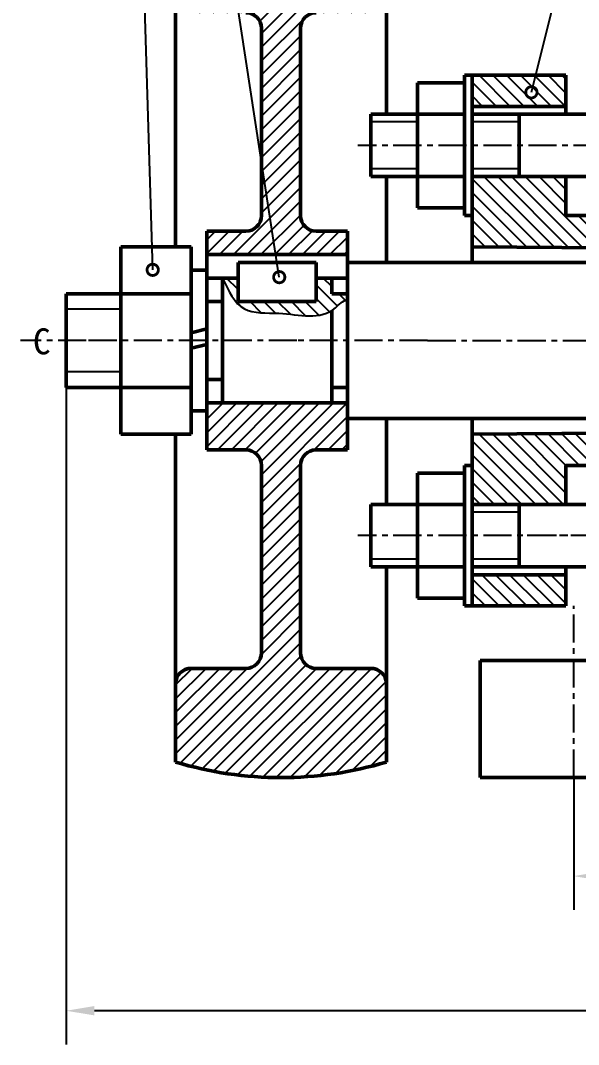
# Model space of a CAD drawing. Header units: inches. Extents: x 67 to 110576, y -3 to 1572927.
# Drawn here: x 57278.5 to 57328.1, y 785057.8 to 785148.8 of the extents above; entities that cross this region are included whole.
import ezdxf
from ezdxf import colors
from ezdxf.entities.mleader import LeaderData, LeaderLine
from ezdxf.math import Vec2, Vec3

# ---------------------------------------------------------------- set-up
doc = ezdxf.new("R2010")
doc.units = ezdxf.units.IN
doc.header["$MEASUREMENT"] = 0
doc.linetypes.add('CENTERX2', pattern=[4, 2.5, -0.5, 0.5, -0.5])
for name, color, linetype, lineweight in [('点画线2', 5, 'CENTERX2', 25), ('粗·实线', 7, 'Continuous', 50), ('粗实线', 250, 'Continuous', 50)]:
    doc.layers.add(name, color=color, linetype=linetype, lineweight=lineweight)
doc.layers.add('细实线', color=7, linetype='Continuous')
doc.styles.add('仿宋1', font='simfang.ttf', dxfattribs={"height": 1})
doc.styles.add('仿宋2', font='simfang.ttf', dxfattribs={"height": 2})
doc.styles.add('文字', font='gbeitc.shx', dxfattribs={"height": 3, "bigfont": 'gbcbig.shx'})
doc.dimstyles.new('线性直径·', dxfattribs={"dimtxt": 2, "dimasz": 2.5, "dimexe": 3, "dimexo": 0, "dimtad": 1, "dimtoh": 1, "dimdec": 3, "dimdsep": 46, "dimtxsty": '文字', "dimcen": 2.5, "dimadec": 3, "dimazin": 0, "dimtfac": 1, "dimtdec": 3, "dimtmove": 0, "dimatfit": 3, "dimfxl": 1, "dimarcsym": 0})
pattern_1 = [(135, (-21065.05, -306376.4079), (-0.61287168836, -0.61287168836), [])]

# ---------------------------------------------------------------- blocks, each defined once
blk = doc.blocks.new('_DotSmall')
at = {"color": 0, "linetype": 'ByBlock', "const_width": 0.5}
blk.add_lwpolyline([(-0.0625, 0, 1), (0.0625, 0, 1)], format="xyb", close=True, dxfattribs=at)
blk = doc.blocks.new('*D163')
at = {"layer": 'Defpoints', "color": 0, "transparency": 16777216}
for p in [(57327.685, 785081.503), (57385.236, 785081.503), (57385.236, 785072.755)]:
    blk.add_point(p, dxfattribs=at)
at = {"layer": '细实线', "color": 0, "lineweight": -2, "transparency": 16777216}
for p, q in [((57327.685, 785081.503), (57327.685, 785069.755)), ((57385.236, 785081.503), (57385.236, 785069.755)), ((57330.185, 785072.755), (57382.736, 785072.755))]:
    blk.add_line(p, q, dxfattribs=at)
at = {"layer": '细实线', "color": 0, "transparency": 16777216}
for points in [[(57330.185, 785073.172), (57330.185, 785072.339), (57327.685, 785072.755)], [(57382.736, 785073.172), (57382.736, 785072.339), (57385.236, 785072.755)]]:
    blk.add_solid(points, dxfattribs=at)
at = {"layer": '细实线', "color": 0, "transparency": 16777216, "insert": (57356.46, 785074.88), "char_height": 3, "attachment_point": 5, "style": '文字'}
blk.add_mtext('86', dxfattribs=at)
blk = doc.blocks.new('*D164')
at = {"layer": 'Defpoints', "color": 0, "transparency": 16777216}
for p in [(57282.615, 785116.172), (57393.557, 785081.503), (57282.615, 785060.794)]:
    blk.add_point(p, dxfattribs=at)
at = {"layer": '细实线', "color": 0, "lineweight": -2, "transparency": 16777216}
for p, q in [((57282.615, 785116.172), (57282.615, 785057.794)), ((57393.557, 785081.503), (57393.557, 785057.794)), ((57391.057, 785060.794), (57285.115, 785060.794))]:
    blk.add_line(p, q, dxfattribs=at)
at = {"layer": '细实线', "color": 0, "transparency": 16777216}
for points in [[(57285.115, 785061.211), (57285.115, 785060.378), (57282.615, 785060.794)], [(57391.057, 785061.211), (57391.057, 785060.378), (57393.557, 785060.794)]]:
    blk.add_solid(points, dxfattribs=at)
at = {"layer": '细实线', "color": 0, "transparency": 16777216, "insert": (57338.086, 785062.919), "char_height": 3, "attachment_point": 5, "style": '文字'}
blk.add_mtext('162', dxfattribs=at)

msp = doc.modelspace()

# ---------------------------------------------------------------- hatches: boundary and pattern name
at = {"layer": '细实线'}
h = msp.add_hatch(dxfattribs=at)
h.set_pattern_fill('ANSI31', color=256, scale=6.933852)
h.set_pattern_definition([(45, (-21065.05, -306376.4079), (-0.61287168836, 0.61287168836), [])])
h.paths.add_polyline_path([(57304.8032, 785149.4549), (57309.6569, 785149.4549, 0.4142136), (57311.0437, 785150.8417), (57311.0437, 785152.2525), (57311.0437, 785157.7755, 0.1481481), (57292.3223, 785157.7755), (57292.3223, 785152.2525), (57292.3223, 785150.8417, 0.4142136), (57293.709, 785149.4549), (57298.5627, 785149.4549, -0.4142136), (57299.9495, 785148.0681), (57299.9495, 785131.4269, -0.4142136), (57298.5627, 785130.0401), (57295.0958, 785130.0401), (57295.0958, 785127.96), (57307.5768, 785127.96), (57307.5768, 785130.0401), (57304.8032, 785130.0401, -0.4142136), (57303.4164, 785131.4269), (57303.4164, 785148.0681, -0.4142136)])
h.paths.add_polyline_path([(57295.0958, 785114.7857), (57295.0958, 785110.6253), (57298.5627, 785110.6253, -0.4142136), (57299.9495, 785109.2386), (57299.9495, 785092.5973, -0.4142136), (57298.5627, 785091.2106), (57293.709, 785091.2106, 0.4142224), (57292.3223, 785089.8237), (57292.3223, 785082.8899, 0.1481481), (57311.0437, 785082.8899), (57311.0437, 785089.8238, 0.4142136), (57309.6569, 785091.2106), (57304.8032, 785091.2106, -0.4142136), (57303.4164, 785092.5973), (57303.4164, 785109.2386, -0.4142136), (57304.8032, 785110.6253), (57307.5768, 785110.6253), (57307.5768, 785114.7857)])
h = msp.add_hatch(dxfattribs=at)
h.set_pattern_fill('ANSI31', color=256, scale=6.933852, angle=90)
h.set_pattern_definition(pattern_1)
h.paths.add_polyline_path([(57318.6709, 785134.8938), (57318.6709, 785134.2004), (57318.6709, 785128.6534), (57334.7766, 785128.5433), (57336.6989, 785131.4269), (57331.8452, 785131.4269), (57326.9915, 785131.4269), (57326.9915, 785134.8938)])
h.paths.add_polyline_path([(57326.9915, 785141.1343), (57326.9915, 785143.9078), (57318.6709, 785143.9078), (57318.6709, 785141.1343)])
h.paths.add_polyline_path([(57318.6709, 785112.0121), (57318.6709, 785105.7717), (57326.9915, 785105.7717), (57326.9915, 785109.2386), (57331.8452, 785109.2386), (57336.6989, 785109.2386), (57334.7766, 785112.1221)])
h.paths.add_polyline_path([(57318.6709, 785099.5312), (57318.6709, 785096.7576), (57326.9915, 785096.7576), (57326.9915, 785099.5312)])
h = msp.add_hatch(dxfattribs=at)
h.set_pattern_fill('ANSI31', color=256, scale=6.933852, angle=90)
h.set_pattern_definition(pattern_1)
edge = h.paths.add_edge_path()
edge.add_line((57304.8032, 785123.7997), (57297.8694, 785123.7997))
edge.add_line((57297.8694, 785123.7997), (57297.8694, 785125.8798))
edge.add_line((57297.8694, 785125.8798), (57296.4826, 785125.8798))
edge.add_spline(control_points=[(57296.4826, 785125.8798), (57297.0145, 785124.7447), (57298.0306, 785122.576), (57302.2062, 785122.9974), (57305.6293, 785121.9505), (57307.1584, 785123.9108), (57307.5768, 785123.9151)], knot_values=[0, 0, 0, 0, 2.4325182, 4.6472976, 8.2901433, 9.1978746, 9.1978746, 9.1978746, 9.1978746], degree=3, periodic=0)
edge.add_line((57307.5768, 785123.9151), (57307.5768, 785124.493))
edge.add_line((57307.5768, 785124.493), (57306.19, 785124.493))
edge.add_line((57306.19, 785124.493), (57306.19, 785125.8798))
edge.add_line((57306.19, 785125.8798), (57304.8032, 785125.8798))
edge.add_line((57304.8032, 785125.8798), (57304.8032, 785123.7997))

# ---------------------------------------------------------------- linework, layer by layer
at = {"layer": '点画线2'}
for p, q in [((57350.1594, 785137.6674), (57308.5218, 785137.6674)), ((57307.5768, 785130.0401), (57304.8032, 785130.0401)), ((57284.3772, 785120.3327), (57278.5441, 785120.3327)), ((57303.0972, 785120.3327), (57284.3772, 785120.3327)), ((57314.702, 785120.3327), (57303.0972, 785120.3327)), ((57314.702, 785120.3327), (57372.1729, 785120.3327)), ((57307.5768, 785110.6253), (57304.8032, 785110.6253)), ((57350.1594, 785102.9981), (57308.5218, 785102.9981)), ((57337.932, 785102.9981), (57323.5388, 785102.9981)), ((57327.6849, 785081.5032), (57327.6849, 785096.7576)), ((57319.3643, 785081.5032), (57327.6849, 785081.5032)), ((57327.6849, 785081.5032), (57327.6849, 785071.3569))]:
    msp.add_line(p, q, dxfattribs=at)
at = {"layer": '粗·实线'}
for p, q in [((57292.3223, 785147.9717), (57292.3223, 785149.4549)), ((57299.9495, 785131.4269), (57299.9495, 785148.0681)), ((57303.4164, 785131.4269), (57303.4164, 785148.0681)), ((57317.9775, 785143.2144), (57313.8172, 785143.2144)), ((57313.8172, 785143.2144), (57313.8172, 785132.1203)), ((57318.6709, 785143.9078), (57317.9775, 785143.9078)), ((57317.9775, 785143.9078), (57317.9775, 785131.4269)), ((57326.9915, 785143.9078), (57318.6709, 785143.9078)), ((57318.6709, 785143.9078), (57318.6709, 785127.2666)), ((57318.6709, 785137.6674), (57318.6709, 785143.9078)), ((57326.9915, 785140.4409), (57326.9915, 785143.9078)), ((57317.9775, 785140.4409), (57309.6569, 785140.4409)), ((57309.6569, 785140.4409), (57309.6569, 785134.8938)), ((57322.8312, 785139.7475), (57322.8312, 785140.4409)), ((57322.8312, 785135.5872), (57322.8312, 785135.5872)), ((57322.8312, 785135.5872), (57322.8312, 785134.8938)), ((57309.6569, 785134.8938), (57317.9775, 785134.8938)), ((57326.9915, 785131.4269), (57326.9915, 785134.8938)), ((57313.8172, 785132.1203), (57317.9775, 785132.1203)), ((57317.9775, 785131.4269), (57318.6709, 785131.4269)), ((57331.8452, 785131.4269), (57326.9915, 785131.4269)), ((57307.5768, 785130.0401), (57304.8032, 785130.0401)), ((57293.709, 785128.6534), (57287.4686, 785128.6534)), ((57287.4686, 785128.6534), (57287.4686, 785120.3327)), ((57293.709, 785128.6534), (57293.709, 785126.5732)), ((57318.6709, 785127.2666), (57318.6709, 785128.6534)), ((57318.6709, 785128.6534), (57334.7766, 785128.5433)), ((57307.5768, 785127.96), (57295.0958, 785127.96)), ((57297.8694, 785125.8798), (57297.8694, 785127.2666)), ((57297.8694, 785127.2666), (57304.8032, 785127.2666)), ((57304.8032, 785127.2666), (57304.8032, 785123.7997)), ((57347.7931, 785127.2666), (57307.5768, 785127.2666)), ((57307.5768, 785127.2666), (57307.5768, 785113.3989)), ((57307.5768, 785113.3989), (57307.5768, 785127.2666)), ((57295.0958, 785126.5732), (57293.709, 785126.5732)), ((57293.709, 785126.5732), (57293.709, 785120.3327)), ((57297.8694, 785125.8798), (57295.0958, 785125.8798)), ((57295.0958, 785125.8798), (57295.0958, 785123.7997)), ((57296.4826, 785123.7997), (57296.4826, 785125.8798)), ((57296.4826, 785125.8798), (57297.8694, 785125.8798)), ((57297.8694, 785123.7997), (57297.8694, 785125.8798)), ((57307.5768, 785125.8798), (57304.8032, 785125.8798)), ((57306.19, 785124.493), (57306.19, 785125.8798)), ((57307.5768, 785120.3327), (57307.5768, 785125.8798)), ((57307.5768, 785125.8798), (57307.5768, 785124.493)), ((57292.3223, 785124.493), (57282.6149, 785124.493)), ((57282.6149, 785124.493), (57282.6149, 785120.3327)), ((57292.3223, 785124.493), (57293.709, 785124.493)), ((57307.5768, 785124.493), (57306.19, 785124.493)), ((57295.0958, 785123.7997), (57296.4826, 785123.7997)), ((57296.4826, 785123.7997), (57296.4826, 785114.7857)), ((57304.8032, 785123.7997), (57297.8694, 785123.7997)), ((57306.19, 785116.1724), (57306.19, 785122.9951)), ((57295.0958, 785121.3728), (57293.709, 785121.0261)), ((57295.0958, 785120.3327), (57295.0958, 785121.3728)), ((57293.709, 785120.3327), (57293.709, 785121.0261)), ((57282.6149, 785116.1724), (57282.6149, 785120.3327)), ((57287.4686, 785112.0121), (57287.4686, 785120.3327)), ((57293.709, 785114.0923), (57293.709, 785120.3327)), ((57293.709, 785120.3327), (57293.709, 785119.6394)), ((57295.0958, 785119.986), (57293.709, 785119.6394)), ((57296.8755, 785120.3327), (57296.8755, 785120.3327)), ((57297.8694, 785120.3327), (57297.8694, 785120.3327)), ((57297.8694, 785120.3327), (57297.8694, 785120.3327)), ((57295.0958, 785114.7857), (57295.0958, 785116.8658)), ((57295.0958, 785116.8658), (57296.4826, 785116.8658)), ((57292.3223, 785116.1724), (57282.6149, 785116.1724)), ((57292.3223, 785116.1724), (57293.709, 785116.1724)), ((57307.5768, 785116.1724), (57306.19, 785116.1724)), ((57306.19, 785116.1724), (57306.19, 785114.7857)), ((57307.5768, 785114.7857), (57307.5768, 785116.1724)), ((57295.0958, 785114.0923), (57293.709, 785114.0923)), ((57293.709, 785112.0121), (57293.709, 785114.0923)), ((57295.0958, 785114.7857), (57307.5768, 785114.7857)), ((57307.5768, 785113.3989), (57345.0195, 785113.3989)), ((57318.6709, 785096.7576), (57318.6709, 785113.3989)), ((57293.709, 785112.0121), (57287.4686, 785112.0121)), ((57318.6709, 785112.0121), (57334.7766, 785112.1221)), ((57307.5768, 785110.6253), (57304.8032, 785110.6253)), ((57299.9495, 785109.2386), (57299.9495, 785092.5973)), ((57303.4164, 785109.2386), (57303.4164, 785092.5973)), ((57317.9775, 785096.7576), (57317.9775, 785109.2386)), ((57317.9775, 785109.2386), (57318.6709, 785109.2386)), ((57331.8452, 785109.2386), (57326.9915, 785109.2386)), ((57326.9915, 785109.2386), (57326.9915, 785105.7717)), ((57313.8172, 785097.451), (57313.8172, 785108.5452)), ((57313.8172, 785108.5452), (57317.9775, 785108.5452)), ((57309.6569, 785100.2246), (57309.6569, 785105.7717)), ((57309.6569, 785105.7717), (57317.9775, 785105.7717)), ((57322.8312, 785105.0783), (57322.8312, 785105.7717)), ((57322.8312, 785105.0783), (57322.8312, 785105.0783)), ((57318.6709, 785102.9981), (57318.6709, 785096.7576)), ((57322.8312, 785100.918), (57322.8312, 785100.2246)), ((57317.9775, 785100.2246), (57309.6569, 785100.2246)), ((57326.9915, 785100.2246), (57326.9915, 785096.7576)), ((57317.9775, 785097.451), (57313.8172, 785097.451)), ((57318.6709, 785096.7576), (57317.9775, 785096.7576)), ((57326.9915, 785096.7576), (57318.6709, 785096.7576)), ((57298.5627, 785091.2106), (57293.709, 785091.2106)), ((57304.8032, 785091.2106), (57309.6569, 785091.2106)), ((57309.6569, 785091.2106), (57309.6569, 785091.2106)), ((57292.3223, 785089.8238), (57292.3223, 785082.8899)), ((57311.0437, 785089.8238), (57311.0437, 785089.8238))]:
    msp.add_line(p, q, dxfattribs=at)
for centre, start, end in [((57298.5627, 785148.0681), 0, 90), ((57304.8032, 785148.0681), 90, 180), ((57298.5627, 785131.4269), 270, 0), ((57304.8032, 785131.4269), 180, 270), ((57298.5627, 785109.2386), 0, 90), ((57304.8032, 785109.2386), 90, 180), ((57298.5627, 785092.5973), 270, 0), ((57304.8032, 785092.5973), 180, 270), ((57293.709, 785089.8238), 90, 180), ((57309.6569, 785089.8238), 0, 90)]:
    msp.add_arc(centre, 1.3868, start, end, dxfattribs=at)
at = {"layer": '粗实线'}
for p, q in [((57311.0437, 785140.4409), (57311.0437, 785149.4549)), ((57292.3223, 785147.9717), (57292.3223, 785128.6534)), ((57326.9915, 785141.1343), (57318.6709, 785141.1343)), ((57318.6709, 785141.1343), (57318.6709, 785134.2004)), ((57331.8452, 785140.4409), (57318.6709, 785140.4409)), ((57318.6709, 785140.4409), (57322.8312, 785140.4409)), ((57326.9915, 785140.4409), (57326.9915, 785141.1343)), ((57322.8312, 785139.7475), (57322.8312, 785135.5872)), ((57311.0437, 785127.2666), (57311.0437, 785134.8938)), ((57331.8452, 785134.8938), (57318.6709, 785134.8938)), ((57298.5627, 785130.0401), (57295.0958, 785130.0401)), ((57295.0958, 785130.0401), (57295.0958, 785120.3327)), ((57307.5768, 785130.0401), (57304.8032, 785130.0401)), ((57307.5768, 785120.3327), (57307.5768, 785130.0401)), ((57295.0958, 785110.6253), (57295.0958, 785120.3327)), ((57307.5768, 785120.3327), (57307.5768, 785110.6253)), ((57311.0437, 785105.7717), (57311.0437, 785113.3989)), ((57292.3223, 785112.0121), (57292.3223, 785089.8238)), ((57292.3223, 785092.6938), (57292.3223, 785112.0121)), ((57298.5627, 785110.6253), (57295.0958, 785110.6253)), ((57307.5768, 785110.6253), (57304.8032, 785110.6253)), ((57318.6709, 785099.5312), (57318.6709, 785106.465)), ((57331.8452, 785105.7717), (57318.6709, 785105.7717)), ((57322.8312, 785100.918), (57322.8312, 785105.0783)), ((57311.0437, 785082.8899), (57311.0437, 785100.2246)), ((57331.8452, 785100.2246), (57318.6709, 785100.2246)), ((57318.6709, 785100.2246), (57322.8312, 785100.2246)), ((57326.9915, 785099.5312), (57318.6709, 785099.5312)), ((57340.1659, 785091.9039), (57319.3643, 785091.9039)), ((57319.3643, 785091.9039), (57319.3643, 785081.5032)), ((57319.3643, 785081.5032), (57337.739, 785081.5032))]:
    msp.add_line(p, q, dxfattribs=at)
msp.add_arc((57301.683, 785113.7889), 32.2857, 253.146062, 286.853938, dxfattribs=at)
at = {"layer": '细实线'}
for p, q in [((57313.8172, 785139.7475), (57309.6569, 785139.7475)), ((57322.8312, 785139.7475), (57318.6709, 785139.7475)), ((57313.8172, 785135.5872), (57309.6569, 785135.5872)), ((57322.8312, 785135.5872), (57318.6709, 785135.5872)), ((57287.4686, 785123.1063), (57282.6149, 785123.1063)), ((57287.4686, 785117.5592), (57282.6149, 785117.5592)), ((57322.8312, 785105.0783), (57318.6709, 785105.0783)), ((57313.8172, 785100.918), (57309.6569, 785100.918)), ((57322.8312, 785100.918), (57318.6709, 785100.918))]:
    msp.add_line(p, q, dxfattribs=at)
msp.add_spline([(57296.4826, 785125.8798), (57298.4411, 785123.1333), (57301.4889, 785122.7526), (57306.5176, 785123.2348), (57307.5768, 785123.9151), (57307.5974, 785123.9151)], degree=3, dxfattribs=at)

# ---------------------------------------------------------------- texts
at = {"layer": '细实线', "insert": (57279.647, 785121.411), "char_height": 2.30565, "attachment_point": 1, "style": '仿宋1'}
msp.add_mtext_dynamic_manual_height_columns('C ', width=7.381218, gutter_width=11.5283, heights=[0], dxfattribs=at)

# ---------------------------------------------------------------- dimensions: what is measured, and where the dimension line sits
at = {"layer": '细实线'}
for base, p1, p2, text, picture, middle in [((57282.6149, 785060.7942), (57393.5565, 785081.5032), (57282.6149, 785116.1724), '162', '*D164', (57338.0857, 785062.9192)), ((57385.2359, 785072.7553), (57327.6849, 785081.5032), (57385.2359, 785081.5032), '86', '*D163', (57356.4604, 785074.8803))]:
    dim = msp.add_linear_dim(base=base, p1=p1, p2=p2, text=text, dimstyle='线性直径·', dxfattribs=at)
    dim.commit()
    dim.dimension.update_dxf_attribs({"geometry": picture, "text_midpoint": middle})

# ---------------------------------------------------------------- leaders
ml = msp.add_multileader_mtext('Standard', dxfattribs=at)
ml.set_content('\\pxt1;4', color=256, style='仿宋2')
ml.set_leader_properties()
ml.set_arrow_properties(name='DOTSMALL')
ml.build(insert=Vec2(0, 0))
ml.multileader.update_dxf_attribs({"text_left_attachment_type": 5, "text_right_attachment_type": 5, "dogleg_length": 0.36, "arrow_head_size": 2})
ctx = ml.context
ctx.base_point, ctx.char_height, ctx.arrow_head_size, ctx.landing_gap_size, ctx.plane_origin = Vec3(57292.8255, 785171.0093), 2, 2, 0.09, Vec3(57301.529, 785125.9597)
ctx.left_attachment, ctx.right_attachment, ctx.text_align_type = 5, 5, 2
notes = []
notes.append((ctx, [(0, (1, 1, 0), (57294.6226, 785171.0093), (-1, 0), 0.36, [(0, [(57301.529, 785125.9597)], 0, [])])]))
ctx.mtext.insert, ctx.mtext.width, ctx.mtext.alignment, ctx.mtext.flow_direction = Vec3(57294.1726, 785173.4093), 5.057232, 3, 5
ml = msp.add_multileader_mtext('Standard', dxfattribs=at)
ml.set_content('6', color=256, style='仿宋2')
ml.set_leader_properties()
ml.set_arrow_properties(name='DOTSMALL')
ml.build(insert=Vec2(0, 0))
ml.multileader.update_dxf_attribs({"text_left_attachment_type": 5, "text_right_attachment_type": 5, "dogleg_length": 0.36, "arrow_head_size": 2})
ctx = ml.context
ctx.base_point, ctx.char_height, ctx.arrow_head_size, ctx.landing_gap_size, ctx.plane_origin = Vec3(57331.5102, 785171.1121), 2, 2, 0.09, Vec3(57323.9236, 785142.3794)
ctx.left_attachment, ctx.right_attachment = 5, 5
notes.append((ctx, [(0, (1, 1, 0), (57331.1502, 785171.1121), (1, 0), 0.36, [(0, [(57323.9236, 785142.3794)], 0, [])])]))
ctx.mtext.insert, ctx.mtext.flow_direction = Vec3(57331.6002, 785173.5121), 5
ml = msp.add_multileader_mtext('Standard', dxfattribs=at)
ml.set_content('', color=256, style='仿宋2')
ml.set_leader_properties()
ml.set_arrow_properties(name='DOTSMALL')
ml.build(insert=Vec2(0, 0))
ml.multileader.update_dxf_attribs({"text_left_attachment_type": 5, "text_right_attachment_type": 5, "dogleg_length": 0.36, "arrow_head_size": 2})
ctx = ml.context
ctx.base_point, ctx.char_height, ctx.arrow_head_size, ctx.landing_gap_size, ctx.plane_origin = Vec3(57284.9001, 785171.0132), 2, 2, 0.09, Vec3(57290.2868, 785126.6104)
ctx.left_attachment, ctx.right_attachment, ctx.text_align_type = 5, 5, 2
notes.append((ctx, [(0, (1, 1, 0), (57285.4401, 785171.0132), (-1, 0), 0.36, [(0, [(57290.2868, 785126.6104), (57288.9667, 785171.0093), (57287.001, 785171.0093), (57286.6205, 785170.6288), (57286.2361, 785171.0132)], 0, [])])]))
ctx.mtext.insert, ctx.mtext.alignment, ctx.mtext.flow_direction = Vec3(57284.9901, 785173.0132), 3, 5
for ctx, leaders in notes:
    for number, flags, end, landing, length, lines in leaders:
        leader = LeaderData()
        leader.index, (leader.has_last_leader_line, leader.has_dogleg_vector, leader.attachment_direction) = number, flags
        leader.last_leader_point, leader.dogleg_vector, leader.dogleg_length = Vec3(end), Vec3(landing), length
        for number, points, colour, breaks in lines:
            line = LeaderLine()
            line.index, line.vertices, line.color, line.breaks = number, Vec3.list(points), colors.encode_raw_color(colour), breaks
            leader.lines.append(line)
        ctx.leaders.append(leader)

doc.saveas('drawing.dxf')
